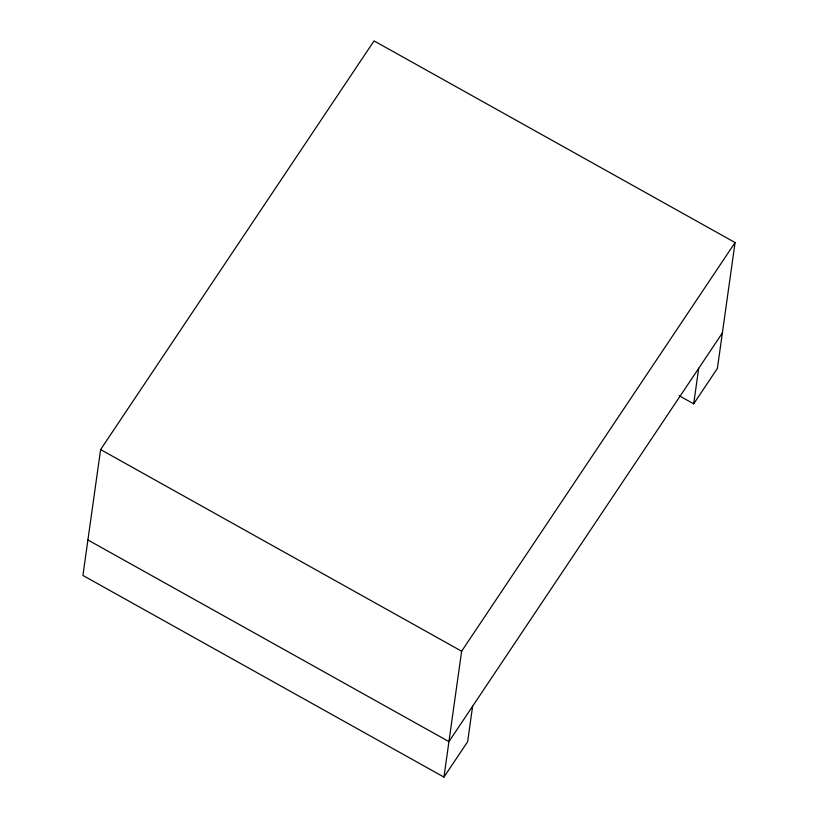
<?xml version="1.0" encoding="UTF-8"?>
<svg xmlns="http://www.w3.org/2000/svg" width="818" height="818" viewBox="0 0 818 818"><rect width="100%" height="100%" fill="white"/><g stroke="black" fill="none" stroke-linecap="round" stroke-linejoin="round"><path stroke-width="1.23" d="M679.216 395.748L693.695 403.836L717.386 368.437L735.075 242.557L374.051 40.9L100.614 449.563L82.925 575.443L443.949 777.1L467.64 741.701L472.62 706.22M443.949 777.1L461.638 651.22L735.075 242.557M693.695 403.836L698.684 368.356M722.366 332.957L448.939 741.619L87.915 539.962M100.614 449.563L461.638 651.22"/></g></svg>
